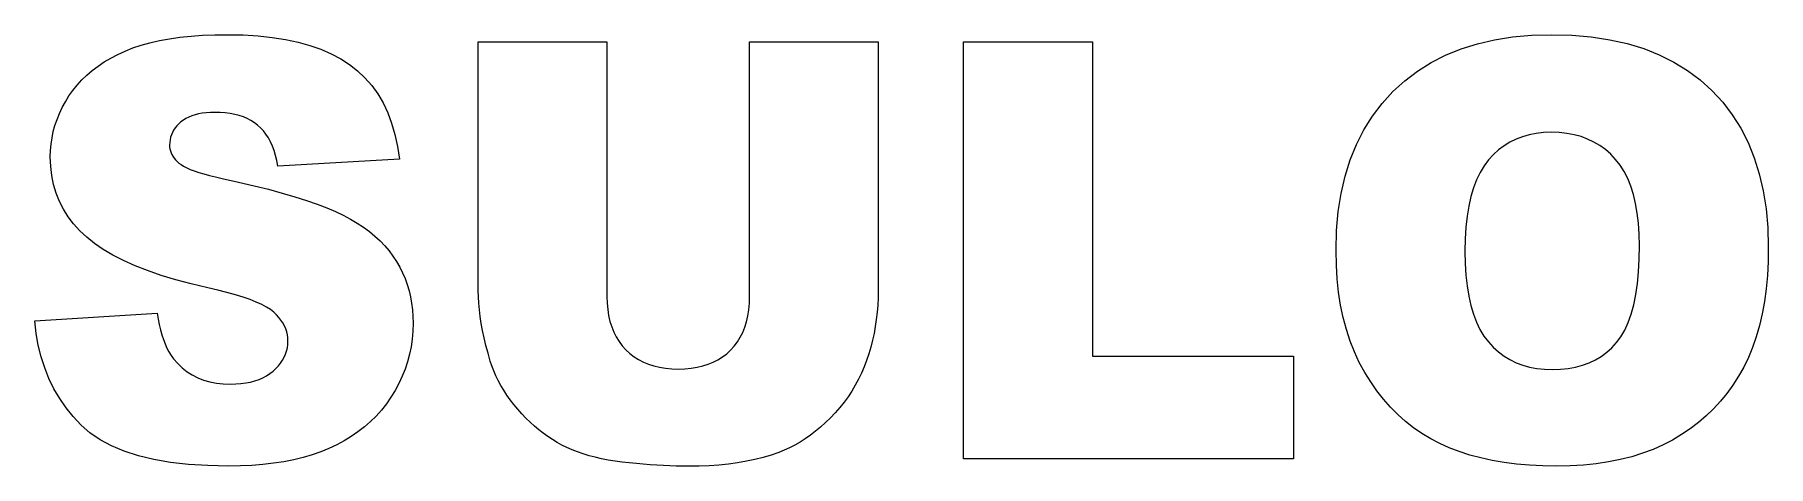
# Model space of a CAD drawing. Extents: x 100.2 to 121, y 102.2 to 107.4.
import ezdxf

# ---------------------------------------------------------------- set-up
doc = ezdxf.new("R2010")
doc.units = 0

msp = doc.modelspace()

# ---------------------------------------------------------------- linework, layer by layer
at = {"color": 7, "lineweight": 13}
for points in [[(100.242157, 103.966576), (101.712143, 104.058662), (101.722679, 103.988747), (101.735199, 103.922241), (101.749695, 103.859138), (101.766167, 103.799454), (101.784615, 103.743179), (101.805046, 103.690315), (101.827454, 103.640862), (101.851845, 103.594818), (101.878204, 103.552185), (101.906548, 103.512962), (101.956345, 103.455284), (102.010231, 103.403687), (102.068214, 103.358154), (102.130287, 103.318695), (102.196449, 103.285301), (102.266708, 103.25798), (102.341064, 103.236732), (102.41951, 103.221558), (102.502045, 103.212448), (102.588676, 103.209412), (102.653328, 103.210968), (102.714935, 103.215622), (102.773514, 103.223381), (102.829056, 103.234245), (102.881569, 103.248207), (102.931038, 103.265282), (102.97747, 103.285454), (103.020874, 103.308731), (103.061241, 103.335114), (103.098564, 103.364601), (103.132591, 103.396133), (103.163025, 103.42865), (103.189888, 103.462158), (103.213165, 103.496658), (103.232864, 103.53215), (103.248978, 103.568626), (103.261513, 103.606087), (103.270462, 103.644547), (103.275833, 103.68399), (103.277626, 103.724419), (103.275925, 103.762894), (103.270805, 103.800545), (103.262276, 103.837379), (103.250343, 103.873398), (103.234993, 103.9086), (103.216232, 103.942978), (103.194069, 103.97654), (103.168488, 104.009277), (103.139496, 104.041199), (103.107094, 104.072304), (103.068489, 104.102829), (103.020874, 104.133018), (102.964256, 104.162857), (102.898636, 104.19236), (102.824013, 104.221519), (102.740379, 104.250343), (102.647751, 104.278824), (102.546112, 104.306961), (102.435471, 104.334755), (102.315826, 104.362213), (102.118385, 104.409416), (101.932602, 104.459618), (101.758492, 104.512825), (101.596046, 104.569031), (101.445259, 104.628242), (101.306137, 104.690453), (101.17868, 104.755661), (101.062889, 104.823875), (100.958763, 104.895088), (100.866302, 104.969307), (100.783356, 105.047104), (100.709137, 105.129059), (100.643654, 105.215179), (100.586906, 105.305458), (100.538879, 105.399902), (100.499588, 105.498497), (100.469032, 105.601265), (100.447205, 105.708183), (100.434105, 105.819275), (100.429741, 105.934517), (100.431976, 106.011169), (100.438675, 106.086975), (100.449844, 106.161919), (100.465485, 106.236015), (100.485588, 106.309258), (100.510162, 106.381653), (100.539207, 106.453186), (100.572716, 106.523872), (100.610695, 106.593712), (100.653137, 106.662689), (100.700066, 106.729774), (100.751503, 106.79393), (100.807434, 106.855148), (100.867874, 106.913437), (100.932808, 106.968796), (101.002251, 107.021217), (101.076195, 107.070702), (101.15464, 107.117256), (101.237587, 107.160881), (101.325035, 107.201569), (101.41806, 107.238831), (101.517738, 107.272171), (101.624062, 107.30159), (101.737038, 107.32708), (101.856667, 107.348656), (101.982948, 107.366302), (102.115875, 107.380035), (102.255455, 107.389839), (102.401688, 107.395721), (102.554573, 107.397682), (102.741692, 107.394119), (102.919716, 107.383423), (103.088623, 107.365608), (103.248428, 107.340652), (103.399132, 107.308578), (103.540726, 107.269371), (103.67321, 107.223038), (103.796593, 107.169579), (103.910866, 107.108986), (104.016029, 107.041267), (104.112572, 106.965775), (104.200958, 106.881859), (104.281189, 106.789513), (104.353271, 106.688744), (104.417206, 106.579552), (104.472984, 106.461937), (104.520615, 106.335899), (104.560097, 106.201431), (104.591423, 106.058548), (104.614594, 105.907234), (103.158257, 105.821968), (103.145378, 105.887657), (103.129944, 105.949661), (103.111954, 106.00798), (103.091408, 106.062622), (103.068298, 106.113579), (103.042633, 106.160851), (103.014412, 106.204437), (102.983627, 106.244339), (102.950287, 106.280563), (102.914391, 106.313095), (102.875801, 106.342262), (102.834381, 106.368347), (102.790123, 106.391373), (102.743042, 106.411324), (102.69313, 106.428207), (102.640381, 106.442017), (102.584808, 106.452766), (102.526398, 106.460434), (102.465157, 106.465042), (102.401093, 106.466576), (102.348534, 106.465431), (102.298637, 106.462006), (102.251396, 106.456291), (102.206818, 106.448296), (102.164902, 106.438011), (102.125648, 106.425446), (102.08905, 106.410591), (102.055115, 106.393456), (102.023842, 106.374031), (101.995224, 106.352318), (101.969307, 106.328972), (101.946114, 106.304642), (101.925652, 106.279312), (101.907913, 106.253006), (101.892906, 106.2257), (101.88063, 106.197411), (101.871078, 106.168129), (101.864258, 106.137863), (101.860161, 106.106598), (101.858803, 106.074356), (101.859924, 106.05072), (101.863304, 106.027557), (101.868927, 106.004875), (101.876808, 105.982674), (101.88694, 105.960953), (101.899315, 105.939697), (101.913948, 105.91893), (101.930832, 105.898636), (101.949966, 105.878822), (101.971352, 105.859482), (101.996178, 105.839836), (102.027016, 105.820465), (102.06385, 105.801369), (102.106682, 105.782539), (102.155525, 105.763985), (102.210365, 105.745705), (102.271217, 105.727699), (102.338066, 105.709961), (102.410912, 105.692497), (102.489769, 105.675308), (102.686615, 105.631599), (102.871964, 105.587791), (103.045822, 105.543877), (103.208183, 105.499863), (103.359055, 105.45575), (103.498428, 105.41153), (103.626312, 105.36721), (103.742699, 105.322784), (103.847595, 105.278259), (103.940994, 105.233627), (104.02626, 105.187874), (104.10675, 105.139977), (104.182472, 105.08992), (104.25341, 105.03772), (104.31958, 104.983376), (104.380966, 104.92688), (104.437584, 104.868233), (104.489426, 104.807434), (104.536491, 104.744492), (104.578789, 104.679398), (104.616692, 104.61245), (104.650612, 104.54393), (104.680542, 104.473839), (104.706482, 104.402184), (104.728424, 104.328957), (104.746384, 104.254166), (104.760353, 104.177795), (104.770325, 104.099869), (104.776314, 104.020363), (104.778305, 103.939293), (104.77565, 103.843864), (104.76767, 103.749931), (104.754364, 103.657501), (104.735741, 103.566574), (104.7118, 103.47715), (104.682541, 103.389221), (104.647949, 103.302795), (104.608047, 103.217873), (104.56282, 103.134445), (104.512276, 103.052528), (104.456955, 102.973312), (104.397408, 102.898026), (104.333626, 102.826653), (104.265617, 102.759209), (104.193382, 102.695686), (104.116913, 102.636086), (104.036224, 102.580406), (103.951294, 102.528648), (103.862144, 102.48082), (103.768761, 102.436905), (103.670769, 102.397049), (103.567802, 102.361389), (103.459854, 102.329933), (103.346931, 102.302658), (103.229027, 102.279587), (103.10614, 102.260712), (102.978271, 102.246025), (102.845428, 102.235542), (102.707603, 102.229248), (102.564804, 102.22715), (102.317528, 102.232063), (102.085945, 102.246796), (101.870056, 102.271355), (101.669853, 102.305733), (101.485336, 102.34993), (101.316505, 102.403961), (101.163368, 102.467804), (101.025917, 102.541473), (100.90416, 102.624969), (100.798088, 102.718285), (100.704124, 102.819168), (100.61869, 102.925377), (100.541779, 103.036903), (100.473396, 103.153755), (100.413544, 103.275925), (100.362213, 103.403412), (100.319405, 103.536224), (100.285133, 103.674355), (100.259377, 103.817802)], [(108.809685, 107.312416), (110.351295, 107.312416), (110.351295, 104.331512), (110.349915, 104.243332), (110.345772, 104.156143), (110.338867, 104.069939), (110.329193, 103.984718), (110.316765, 103.900497), (110.301567, 103.817261), (110.283615, 103.735008), (110.262894, 103.653755), (110.23941, 103.573486), (110.213165, 103.494202), (110.183968, 103.416405), (110.151634, 103.340591), (110.116165, 103.266747), (110.07756, 103.194885), (110.035812, 103.125), (109.990929, 103.057098), (109.942902, 102.991165), (109.891747, 102.927216), (109.837448, 102.86525), (109.780014, 102.805252), (109.720718, 102.748009), (109.660843, 102.694275), (109.600388, 102.644051), (109.53936, 102.597343), (109.477745, 102.554146), (109.41555, 102.514465), (109.352783, 102.478294), (109.289429, 102.445633), (109.225494, 102.416489), (109.16098, 102.390862), (109.069138, 102.359108), (108.973671, 102.330696), (108.874588, 102.305626), (108.771896, 102.283905), (108.665588, 102.265518), (108.555664, 102.250481), (108.442123, 102.238777), (108.324966, 102.230423), (108.204193, 102.22541), (108.079811, 102.22374), (108.006157, 102.224251), (107.931175, 102.225784), (107.854858, 102.22834), (107.777214, 102.231926), (107.698242, 102.236526), (107.617943, 102.242157), (107.536308, 102.24881), (107.453339, 102.256485), (107.369049, 102.265182), (107.283424, 102.274902), (107.198547, 102.28614), (107.116508, 102.299385), (107.037292, 102.314651), (106.960915, 102.331924), (106.88736, 102.351212), (106.816643, 102.372513), (106.748756, 102.395821), (106.683701, 102.42115), (106.621468, 102.448486), (106.562073, 102.477829), (106.504585, 102.509468), (106.44809, 102.543655), (106.392578, 102.580406), (106.338058, 102.619713), (106.284531, 102.661583), (106.231995, 102.706001), (106.180443, 102.752983), (106.129875, 102.802528), (106.080307, 102.854622), (106.031715, 102.909279), (105.985146, 102.965385), (105.941612, 103.021828), (105.901108, 103.078613), (105.86364, 103.135742), (105.829208, 103.193214), (105.797821, 103.251022), (105.769455, 103.309174), (105.744133, 103.367668), (105.721848, 103.426498), (105.702591, 103.48568), (105.675377, 103.580086), (105.651024, 103.67231), (105.629532, 103.762344), (105.610916, 103.850204), (105.595154, 103.935883), (105.582268, 104.019371), (105.572235, 104.100685), (105.565079, 104.17981), (105.560776, 104.256752), (105.559341, 104.331512), (105.559341, 107.312416), (107.100952, 107.312416), (107.100952, 104.259895), (107.103226, 104.179825), (107.110031, 104.10334), (107.121368, 104.030441), (107.137245, 103.961121), (107.157654, 103.895378), (107.182602, 103.833221), (107.21209, 103.774643), (107.246109, 103.71965), (107.284668, 103.668228), (107.327759, 103.620399), (107.374878, 103.576653), (107.425514, 103.537521), (107.479652, 103.502983), (107.537315, 103.473061), (107.59848, 103.447731), (107.663162, 103.427017), (107.731361, 103.410896), (107.80307, 103.399391), (107.878288, 103.392479), (107.957024, 103.390182), (108.03511, 103.392448), (108.109756, 103.399254), (108.180954, 103.410591), (108.248703, 103.426468), (108.313011, 103.446884), (108.373871, 103.471832), (108.43129, 103.501312), (108.485268, 103.535339), (108.535797, 103.573891), (108.582878, 103.616989), (108.625969, 103.664238), (108.664528, 103.715279), (108.698547, 103.770103), (108.728035, 103.82872), (108.752983, 103.891113), (108.773399, 103.957298), (108.789276, 104.027267), (108.800613, 104.101021), (108.807419, 104.178566), (108.809685, 104.259895)], [(111.374489, 107.312416), (112.91951, 107.312416), (112.91951, 103.543655), (115.330833, 103.543655), (115.330833, 102.312416), (111.374489, 102.312416)], [(115.83902, 104.809006), (115.84584, 105.04847), (115.866302, 105.277084), (115.900406, 105.49485), (115.948158, 105.701775), (116.009552, 105.89785), (116.084579, 106.083084), (116.173264, 106.257469), (116.275581, 106.421013), (116.391541, 106.573708), (116.521149, 106.715553), (116.662926, 106.845161), (116.815414, 106.961121), (116.978615, 107.063438), (117.152527, 107.152115), (117.337143, 107.22715), (117.532471, 107.288544), (117.73851, 107.336288), (117.955254, 107.370399), (118.182709, 107.390862), (118.420868, 107.397682), (118.664803, 107.390984), (118.89727, 107.370872), (119.118279, 107.337364), (119.327827, 107.290451), (119.525925, 107.230133), (119.712547, 107.15641), (119.887726, 107.06929), (120.05143, 106.968758), (120.203682, 106.854828), (120.344475, 106.727493), (120.472778, 106.588081), (120.587585, 106.437927), (120.688881, 106.277031), (120.776672, 106.105392), (120.850952, 105.923004), (120.911736, 105.729881), (120.959, 105.526009), (120.992767, 105.311394), (121.013031, 105.086037), (121.019783, 104.84993), (121.01683, 104.67778), (121.00798, 104.51194), (120.993225, 104.352409), (120.97258, 104.199181), (120.94603, 104.052269), (120.913574, 103.911667), (120.875221, 103.777374), (120.830971, 103.649384), (120.780815, 103.52771), (120.724762, 103.412346), (120.663132, 103.302628), (120.596245, 103.197884), (120.524109, 103.098129), (120.446724, 103.003342), (120.36409, 102.913544), (120.276192, 102.82872), (120.183044, 102.748878), (120.084656, 102.674011), (119.981003, 102.604126), (119.872101, 102.539223), (119.757828, 102.479927), (119.638062, 102.42688), (119.51281, 102.380066), (119.382057, 102.339493), (119.245819, 102.305168), (119.104095, 102.277084), (118.956871, 102.255234), (118.804161, 102.239632), (118.645958, 102.23027), (118.482262, 102.22715), (118.31601, 102.229843), (118.155594, 102.23793), (118.001007, 102.251396), (117.852249, 102.270264), (117.709328, 102.29451), (117.572235, 102.32415), (117.440979, 102.359177), (117.315552, 102.39959), (117.195953, 102.445396), (117.082199, 102.49659), (116.97345, 102.553619), (116.868896, 102.61692), (116.768539, 102.686493), (116.672371, 102.762344), (116.580406, 102.844475), (116.49263, 102.932877), (116.409058, 103.027557), (116.329674, 103.128517), (116.254486, 103.235748), (116.183495, 103.349251), (116.118042, 103.468826), (116.059479, 103.594269), (116.007813, 103.725578), (115.963028, 103.862755), (115.925133, 104.005798), (115.894135, 104.154709), (115.870018, 104.309486), (115.852798, 104.470123), (115.842461, 104.636635)], [(117.384033, 104.802185), (117.386856, 104.655014), (117.395294, 104.516373), (117.409363, 104.386253), (117.429062, 104.264664), (117.454384, 104.151604), (117.485336, 104.047066), (117.521912, 103.951057), (117.564117, 103.863579), (117.611954, 103.784622), (117.665413, 103.714188), (117.723724, 103.651329), (117.786087, 103.595093), (117.852509, 103.545464), (117.922989, 103.502457), (117.997528, 103.466064), (118.076126, 103.436287), (118.158783, 103.413132), (118.245499, 103.396591), (118.336273, 103.386665), (118.431107, 103.383354), (118.528442, 103.386597), (118.621277, 103.396317), (118.709618, 103.412521), (118.793449, 103.435196), (118.87278, 103.464363), (118.947617, 103.5), (119.017944, 103.542122), (119.083763, 103.590721), (119.145088, 103.645805), (119.201912, 103.707367), (119.253754, 103.777321), (119.300133, 103.857574), (119.341064, 103.948128), (119.376534, 104.048981), (119.406548, 104.160133), (119.431107, 104.281586), (119.450203, 104.413338), (119.463844, 104.555389), (119.472031, 104.707741), (119.474762, 104.870399), (119.471909, 105.007797), (119.463371, 105.137589), (119.449127, 105.259773), (119.429199, 105.374352), (119.403564, 105.481331), (119.372238, 105.580696), (119.335213, 105.672462), (119.292496, 105.756615), (119.24408, 105.833168), (119.189972, 105.902115), (119.130981, 105.964005), (119.06794, 106.019371), (119.000839, 106.06823), (118.929672, 106.110573), (118.854446, 106.1464), (118.775169, 106.17572), (118.691833, 106.198517), (118.604431, 106.214806), (118.512978, 106.224571), (118.417465, 106.227829), (118.325851, 106.224525), (118.237923, 106.2146), (118.153687, 106.198059), (118.07312, 106.174896), (117.996246, 106.145126), (117.923058, 106.108734), (117.853546, 106.065727), (117.78772, 106.016098), (117.725578, 105.959862), (117.667122, 105.897003), (117.613335, 105.8265), (117.565216, 105.747337), (117.522751, 105.659515), (117.485947, 105.563026), (117.454811, 105.457878), (117.429337, 105.34407), (117.409515, 105.221588), (117.395363, 105.090454), (117.386871, 104.950653)]]:
    msp.add_lwpolyline(points, close=True, dxfattribs=at)

doc.saveas('drawing.dxf')
